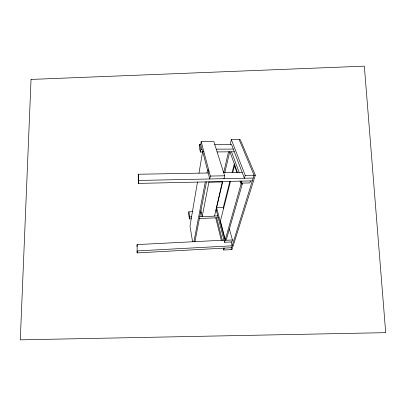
<?xml version="1.0" encoding="UTF-8"?>
<svg xmlns="http://www.w3.org/2000/svg" width="406" height="406" viewBox="0 0 406 406"><rect width="100%" height="100%" fill="white"/><g stroke="black" fill="none" stroke-linecap="round" stroke-linejoin="round"><path stroke-width="0.61" d="M137.086 246.569L137.116 244.59L223.99 240.159M223.97 178.67L224.65 175.788L213.876 141.648L201.193 141.684L210.313 176.067L209.735 178.97L208.182 172.997L138.273 174.25L138.304 183.4L252.314 180.868M231.557 247.721L137.132 252.902L137.167 250.923L232.156 245.803L231.1 241.961M138.304 183.4L138.273 174.25M192.434 211.709L188.891 211.836L188.582 213.779L189.44 218.895L191.226 218.824M202.624 151.677L200.742 144.46L199.661 144.465L199.224 147.211L200.442 152.047L202.564 152.032M200.742 144.46L201.193 141.684M189.44 218.895L189.759 216.951L188.891 211.836M200.442 152.047L200.899 149.286L199.661 144.465M197.463 182.086L189.993 226.101L192.581 241.763M198.976 173.164L202.66 151.468L203.787 151.458M193.946 241.692L205.294 181.913M206.979 173.022L207.527 170.134L202.66 151.468M194.941 241.641L206.466 181.888M208.182 172.997L208.735 170.114L207.527 170.134M222.412 181.533L214.515 216.149L202.188 216.631L208.948 181.832M223.676 172.702L228.517 151.829M230.253 144.343L231.344 139.628L240.24 139.613L255.328 175.194L231.999 249.563L223.726 250.025L223.264 248.178M229.375 229.03L232.44 239.966L231.841 241.925L224.533 242.306L225.091 240.342L216.621 207.598L222.742 181.523M224.812 172.697L229.71 151.824M223.61 208.425L223.31 207.364L229.887 181.365M232.115 172.57L234.318 163.867M230.501 181.35L220.417 220.96L225.279 239.682L226.335 239.626L242.306 183.984L241.976 183.096M232.739 172.555L234.465 165.78L235.013 165.775M225.279 239.682L241.078 184.014L240.037 181.142M250.502 180.909L249.888 182.908L241.337 183.111L241.91 181.096M231.344 139.628L245.229 175.387L244.407 178.244L231.466 144.338L214.744 144.404M223.726 250.025L224.274 248.122M230.968 249.619L254.07 175.214L239.134 139.613M225.091 240.342L232.44 239.966M199.402 218.499L218.255 217.748M189.759 216.951L191.561 216.88M199.777 216.56L202.152 216.469M214.556 215.982L217.773 215.86M215.759 210.856L216.484 210.831M200.483 212.906L201.406 212.871M216.621 207.598L223.31 207.364M241.078 184.014L242.306 183.984M209.054 182.243L222.534 181.944M210.313 176.067L224.65 175.788M245.229 175.387L255.328 175.194M138.355 180.457L253.187 178.061M223.681 172.723L242.174 172.388M217.114 151.92L234.313 151.788M200.899 149.286L202 149.276M216.251 149.185L233.277 149.078M231.521 151.808L239.175 172.443M229.923 151.819L237.459 172.474M240.616 181.127L241.337 183.111M234.465 165.78L236.896 172.484M216.109 209.354L224.533 242.306M216.667 217.809L222.295 240.245M215.743 217.844L221.311 240.296M200.929 210.577L202.188 216.631M137.116 244.59L137.132 252.902M31.039 79.429L20.3 339.847L385.7 332.661L364.339 66.153L31.039 79.429"/></g></svg>
